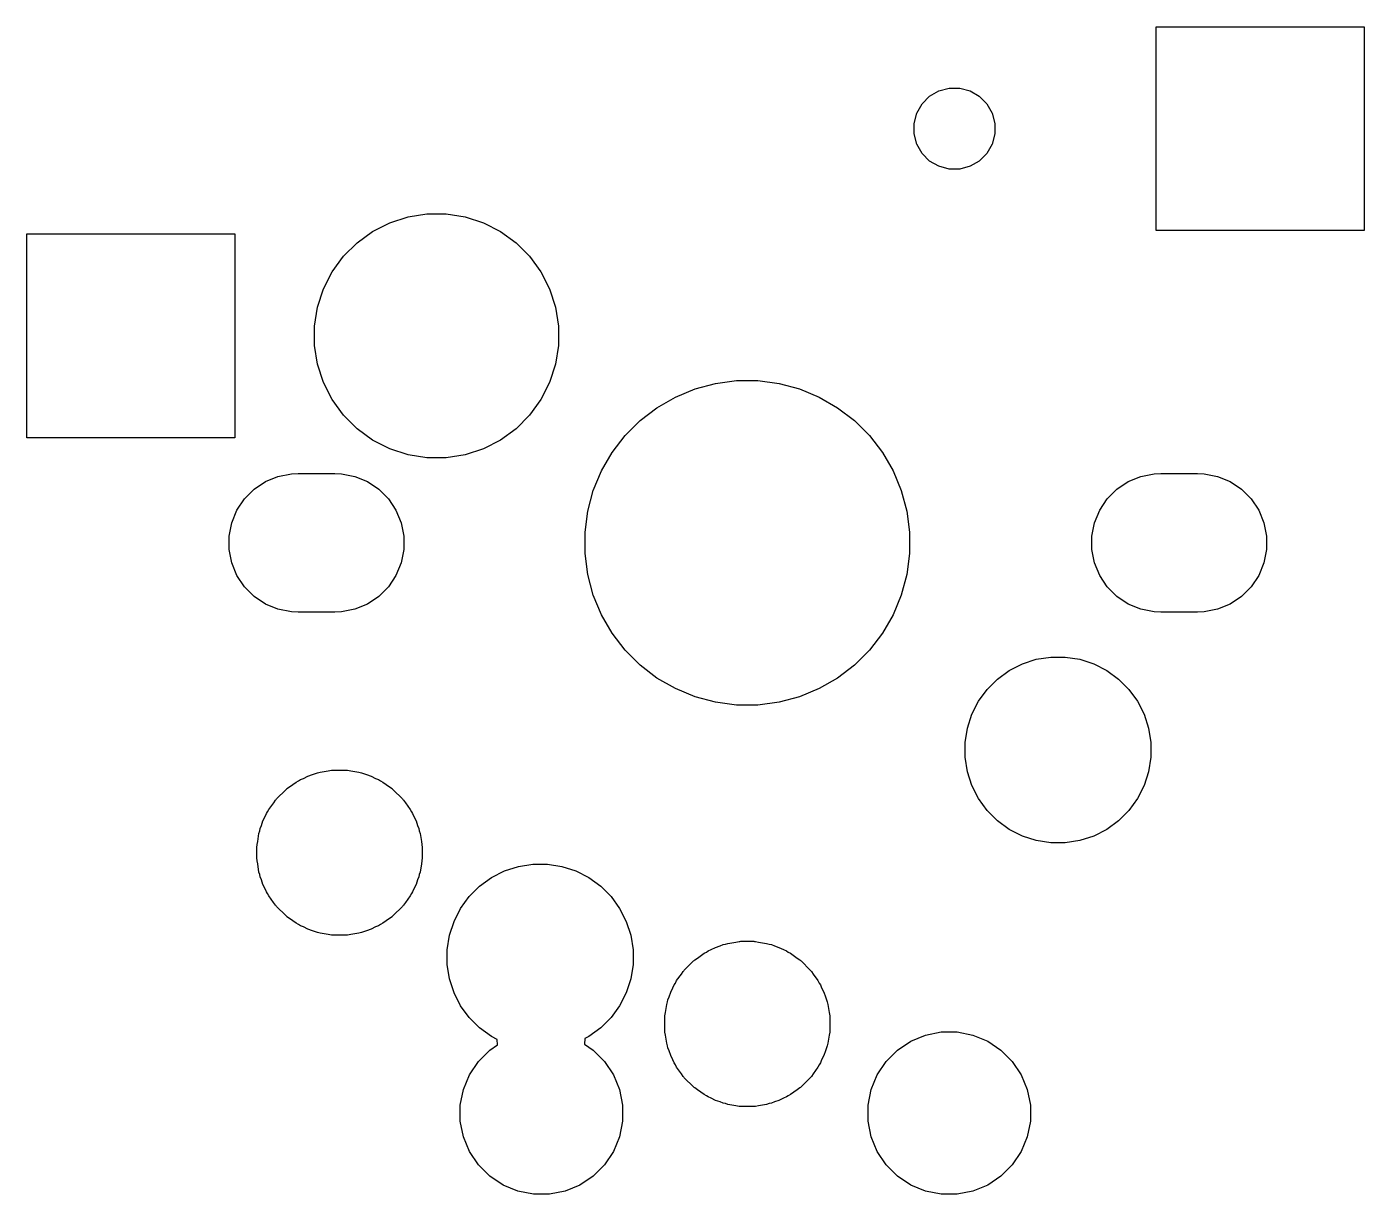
# Model space of a CAD drawing. Header units: millimetres. Extents: x 71 to 173, y -157 to -95.
# Drawn here: x 90.24 to 106.64, y -139.31 to -124.99 of the extents above; entities that cross this region are included whole.
import ezdxf

# ---------------------------------------------------------------- set-up
doc = ezdxf.new("R2010")
doc.units = ezdxf.units.MM
doc.layers.add('B.Mask', color=4, linetype='CONTINUOUS', true_color=0x02ffee)

msp = doc.modelspace()

# ---------------------------------------------------------------- linework, layer by layer
at = {"layer": 'B.Mask', "linetype": 'CONTINUOUS'}
for p, q in [((104.0946, -127.4867), (104.0946, -124.9867)), ((104.0946, -124.9867), (106.6446, -124.9867)), ((106.6446, -124.9867), (106.6446, -127.4867)), ((101.315219, -125.840023), (101.428258, -125.77476)), ((101.428258, -125.77476), (101.554337, -125.740978)), ((101.554337, -125.740978), (101.684863, -125.740978)), ((101.684863, -125.740978), (101.810942, -125.77476)), ((101.810942, -125.77476), (101.923981, -125.840023)), ((101.15766, -126.045358), (101.222923, -125.932319)), ((101.222923, -125.932319), (101.315219, -125.840023)), ((101.923981, -125.840023), (102.016277, -125.932319)), ((102.016277, -125.932319), (102.08154, -126.045358)), ((101.123878, -126.171437), (101.15766, -126.045358)), ((102.08154, -126.045358), (102.115322, -126.171437)), ((101.123878, -126.301963), (101.123878, -126.171437)), ((102.115322, -126.171437), (102.115322, -126.301963)), ((101.15766, -126.428042), (101.123878, -126.301963)), ((101.222923, -126.541081), (101.15766, -126.428042)), ((102.08154, -126.428042), (102.016277, -126.541081)), ((102.115322, -126.301963), (102.08154, -126.428042)), ((101.315219, -126.633377), (101.222923, -126.541081)), ((102.016277, -126.541081), (101.923981, -126.633377)), ((101.428258, -126.69864), (101.315219, -126.633377)), ((101.554337, -126.732422), (101.428258, -126.69864)), ((101.684863, -126.732422), (101.554337, -126.732422)), ((101.810942, -126.69864), (101.684863, -126.732422)), ((101.923981, -126.633377), (101.810942, -126.69864)), ((94.485852, -127.49774), (94.695575, -127.390881)), ((94.695575, -127.390881), (94.919432, -127.318145)), ((94.919432, -127.318145), (95.151911, -127.281324)), ((95.151911, -127.281324), (95.387289, -127.281324)), ((95.387289, -127.281324), (95.619768, -127.318145)), ((95.619768, -127.318145), (95.843625, -127.390881)), ((95.843625, -127.390881), (96.053348, -127.49774)), ((90.2446, -130.0267), (90.2446, -127.5267)), ((90.2446, -127.5267), (92.7946, -127.5267)), ((92.7946, -127.5267), (92.7946, -130.0267)), ((94.295428, -127.636091), (94.485852, -127.49774)), ((96.053348, -127.49774), (96.243772, -127.636091)), ((106.6446, -127.4867), (104.0946, -127.4867)), ((94.128991, -127.802528), (94.295428, -127.636091)), ((96.243772, -127.636091), (96.410209, -127.802528)), ((93.99064, -127.992952), (94.128991, -127.802528)), ((96.410209, -127.802528), (96.54856, -127.992952)), ((93.883781, -128.202675), (93.99064, -127.992952)), ((96.54856, -127.992952), (96.655419, -128.202675)), ((93.811045, -128.426532), (93.883781, -128.202675)), ((96.655419, -128.202675), (96.728155, -128.426532)), ((93.774224, -128.659011), (93.811045, -128.426532)), ((96.728155, -128.426532), (96.764976, -128.659011)), ((93.774224, -128.894389), (93.774224, -128.659011)), ((96.764976, -128.659011), (96.764976, -128.894389)), ((93.811045, -129.126868), (93.774224, -128.894389)), ((96.764976, -128.894389), (96.728155, -129.126868)), ((93.883781, -129.350725), (93.811045, -129.126868)), ((96.728155, -129.126868), (96.655419, -129.350725)), ((93.99064, -129.560448), (93.883781, -129.350725)), ((96.655419, -129.350725), (96.54856, -129.560448)), ((98.438682, -129.428616), (98.690609, -129.361112)), ((98.690609, -129.361112), (98.949193, -129.327069)), ((98.949193, -129.327069), (99.210007, -129.327069)), ((99.210007, -129.327069), (99.468591, -129.361112)), ((99.468591, -129.361112), (99.720518, -129.428616)), ((97.971849, -129.658833), (98.197721, -129.528425)), ((98.197721, -129.528425), (98.438682, -129.428616)), ((99.720518, -129.428616), (99.961479, -129.528425)), ((99.961479, -129.528425), (100.187351, -129.658833)), ((94.128991, -129.750872), (93.99064, -129.560448)), ((96.54856, -129.560448), (96.410209, -129.750872)), ((97.76493, -129.817607), (97.971849, -129.658833)), ((100.187351, -129.658833), (100.39427, -129.817607)), ((94.295428, -129.917309), (94.128991, -129.750872)), ((96.410209, -129.750872), (96.243772, -129.917309)), ((97.580507, -130.00203), (97.76493, -129.817607)), ((100.39427, -129.817607), (100.578693, -130.00203)), ((92.7946, -130.0267), (90.2446, -130.0267)), ((94.485852, -130.05566), (94.295428, -129.917309)), ((96.243772, -129.917309), (96.053348, -130.05566)), ((97.421733, -130.208949), (97.580507, -130.00203)), ((100.578693, -130.00203), (100.737467, -130.208949)), ((94.695575, -130.162519), (94.485852, -130.05566)), ((94.919432, -130.235255), (94.695575, -130.162519)), ((95.843625, -130.162519), (95.619768, -130.235255)), ((96.053348, -130.05566), (95.843625, -130.162519)), ((97.291325, -130.434821), (97.421733, -130.208949)), ((100.737467, -130.208949), (100.867875, -130.434821)), ((95.151911, -130.272076), (94.919432, -130.235255)), ((95.387289, -130.272076), (95.151911, -130.272076)), ((95.619768, -130.235255), (95.387289, -130.272076)), ((93.171189, -130.566273), (93.325297, -130.502439)), ((93.325297, -130.502439), (93.488897, -130.469897)), ((93.488897, -130.469897), (93.5723, -130.4658)), ((93.5723, -130.4658), (94.0205, -130.4658)), ((94.0205, -130.4658), (94.103903, -130.469897)), ((94.103903, -130.469897), (94.267503, -130.502439)), ((94.267503, -130.502439), (94.421611, -130.566273)), ((97.191516, -130.675782), (97.291325, -130.434821)), ((100.867875, -130.434821), (100.967684, -130.675782)), ((103.750289, -130.566273), (103.904397, -130.502439)), ((103.904397, -130.502439), (104.067997, -130.469897)), ((104.067997, -130.469897), (104.1514, -130.4658)), ((104.1514, -130.4658), (104.5996, -130.4658)), ((104.5996, -130.4658), (104.683003, -130.469897)), ((104.683003, -130.469897), (104.846603, -130.502439)), ((104.846603, -130.502439), (105.000711, -130.566273)), ((92.914545, -130.776895), (93.032495, -130.658945)), ((93.032495, -130.658945), (93.171189, -130.566273)), ((94.421611, -130.566273), (94.560305, -130.658945)), ((94.560305, -130.658945), (94.678255, -130.776895)), ((97.124012, -130.927709), (97.191516, -130.675782)), ((100.967684, -130.675782), (101.035188, -130.927709)), ((103.493645, -130.776895), (103.611595, -130.658945)), ((103.611595, -130.658945), (103.750289, -130.566273)), ((105.000711, -130.566273), (105.139405, -130.658945)), ((105.139405, -130.658945), (105.257355, -130.776895)), ((92.821873, -130.915589), (92.914545, -130.776895)), ((94.678255, -130.776895), (94.770927, -130.915589)), ((103.400973, -130.915589), (103.493645, -130.776895)), ((105.257355, -130.776895), (105.350027, -130.915589)), ((92.758039, -131.069697), (92.821873, -130.915589)), ((94.770927, -130.915589), (94.834761, -131.069697)), ((97.089969, -131.186293), (97.124012, -130.927709)), ((101.035188, -130.927709), (101.069231, -131.186293)), ((103.337139, -131.069697), (103.400973, -130.915589)), ((105.350027, -130.915589), (105.413861, -131.069697)), ((92.725497, -131.233297), (92.758039, -131.069697)), ((94.834761, -131.069697), (94.867303, -131.233297)), ((97.089969, -131.447107), (97.089969, -131.186293)), ((101.069231, -131.186293), (101.069231, -131.447107)), ((103.304597, -131.233297), (103.337139, -131.069697)), ((105.413861, -131.069697), (105.446403, -131.233297)), ((92.725497, -131.400103), (92.725497, -131.233297)), ((94.867303, -131.233297), (94.867303, -131.400103)), ((103.304597, -131.400103), (103.304597, -131.233297)), ((105.446403, -131.233297), (105.446403, -131.400103)), ((92.758039, -131.563703), (92.725497, -131.400103)), ((94.867303, -131.400103), (94.834761, -131.563703)), ((97.124012, -131.705691), (97.089969, -131.447107)), ((101.069231, -131.447107), (101.035188, -131.705691)), ((103.337139, -131.563703), (103.304597, -131.400103)), ((105.446403, -131.400103), (105.413861, -131.563703)), ((92.821873, -131.717811), (92.758039, -131.563703)), ((94.834761, -131.563703), (94.770927, -131.717811)), ((103.400973, -131.717811), (103.337139, -131.563703)), ((105.413861, -131.563703), (105.350027, -131.717811)), ((92.914545, -131.856505), (92.821873, -131.717811)), ((94.770927, -131.717811), (94.678255, -131.856505)), ((97.191516, -131.957618), (97.124012, -131.705691)), ((101.035188, -131.705691), (100.967684, -131.957618)), ((103.493645, -131.856505), (103.400973, -131.717811)), ((105.350027, -131.717811), (105.257355, -131.856505)), ((93.032495, -131.974455), (92.914545, -131.856505)), ((93.171189, -132.067127), (93.032495, -131.974455)), ((94.560305, -131.974455), (94.421611, -132.067127)), ((94.678255, -131.856505), (94.560305, -131.974455)), ((97.291325, -132.198579), (97.191516, -131.957618)), ((100.967684, -131.957618), (100.867875, -132.198579)), ((103.611595, -131.974455), (103.493645, -131.856505)), ((103.750289, -132.067127), (103.611595, -131.974455)), ((105.139405, -131.974455), (105.000711, -132.067127)), ((105.257355, -131.856505), (105.139405, -131.974455)), ((93.325297, -132.130961), (93.171189, -132.067127)), ((93.488897, -132.163503), (93.325297, -132.130961)), ((93.5723, -132.1676), (93.488897, -132.163503)), ((93.573778, -132.1676), (93.5723, -132.1676)), ((94.019022, -132.1676), (93.573778, -132.1676)), ((94.0205, -132.1676), (94.019022, -132.1676)), ((94.103903, -132.163503), (94.0205, -132.1676)), ((94.267503, -132.130961), (94.103903, -132.163503)), ((94.421611, -132.067127), (94.267503, -132.130961)), ((103.904397, -132.130961), (103.750289, -132.067127)), ((104.067997, -132.163503), (103.904397, -132.130961)), ((104.1514, -132.1676), (104.067997, -132.163503)), ((104.152878, -132.1676), (104.1514, -132.1676)), ((104.598122, -132.1676), (104.152878, -132.1676)), ((104.5996, -132.1676), (104.598122, -132.1676)), ((104.683003, -132.163503), (104.5996, -132.1676)), ((104.846603, -132.130961), (104.683003, -132.163503)), ((105.000711, -132.067127), (104.846603, -132.130961)), ((97.421733, -132.424451), (97.291325, -132.198579)), ((100.867875, -132.198579), (100.737467, -132.424451)), ((97.580507, -132.63137), (97.421733, -132.424451)), ((100.737467, -132.424451), (100.578693, -132.63137)), ((97.76493, -132.815793), (97.580507, -132.63137)), ((100.578693, -132.63137), (100.39427, -132.815793)), ((97.971849, -132.974567), (97.76493, -132.815793)), ((100.39427, -132.815793), (100.187351, -132.974567)), ((102.292384, -132.882132), (102.452193, -132.800706)), ((102.452193, -132.800706), (102.622772, -132.745281)), ((102.622772, -132.745281), (102.799921, -132.717223)), ((102.799921, -132.717223), (102.979279, -132.717223)), ((102.979279, -132.717223), (103.156428, -132.745281)), ((103.156428, -132.745281), (103.327007, -132.800706)), ((103.327007, -132.800706), (103.486816, -132.882132)), ((98.197721, -133.104975), (97.971849, -132.974567)), ((100.187351, -132.974567), (99.961479, -133.104975)), ((102.020456, -133.114381), (102.147281, -132.987556)), ((102.147281, -132.987556), (102.292384, -132.882132)), ((103.486816, -132.882132), (103.631919, -132.987556)), ((103.631919, -132.987556), (103.758744, -133.114381)), ((98.438682, -133.204784), (98.197721, -133.104975)), ((99.961479, -133.104975), (99.720518, -133.204784)), ((101.915032, -133.259484), (102.020456, -133.114381)), ((103.758744, -133.114381), (103.864168, -133.259484)), ((98.690609, -133.272288), (98.438682, -133.204784)), ((98.949193, -133.306331), (98.690609, -133.272288)), ((99.210007, -133.306331), (98.949193, -133.306331)), ((99.468591, -133.272288), (99.210007, -133.306331)), ((99.720518, -133.204784), (99.468591, -133.272288)), ((101.833606, -133.419293), (101.915032, -133.259484)), ((103.864168, -133.259484), (103.945594, -133.419293)), ((101.778181, -133.589872), (101.833606, -133.419293)), ((103.945594, -133.419293), (104.001019, -133.589872)), ((101.750123, -133.767021), (101.778181, -133.589872)), ((104.001019, -133.589872), (104.029077, -133.767021)), ((101.750123, -133.946379), (101.750123, -133.767021)), ((104.029077, -133.767021), (104.029077, -133.946379)), ((101.778181, -134.123528), (101.750123, -133.946379)), ((104.029077, -133.946379), (104.001019, -134.123528)), ((93.747929, -134.159667), (93.784671, -134.144449)), ((93.784671, -134.144449), (93.810706, -134.13927)), ((93.810706, -134.13927), (93.842462, -134.128952)), ((93.842462, -134.128952), (93.94118, -134.113316)), ((93.94118, -134.113316), (93.980015, -134.105592)), ((93.980015, -134.105592), (93.989954, -134.105592)), ((93.989954, -134.105592), (93.999898, -134.104017)), ((93.999898, -134.104017), (94.159302, -134.104017)), ((94.159302, -134.104017), (94.169246, -134.105592)), ((94.169246, -134.105592), (94.179185, -134.105592)), ((94.179185, -134.105592), (94.21802, -134.113317)), ((94.21802, -134.113317), (94.316737, -134.128952)), ((94.316737, -134.128952), (94.348491, -134.139269)), ((94.348491, -134.139269), (94.374529, -134.144449)), ((94.374529, -134.144449), (94.411274, -134.159669)), ((101.833606, -134.294107), (101.778181, -134.123528)), ((104.001019, -134.123528), (103.945594, -134.294107)), ((93.435056, -134.331321), (93.467986, -134.309317)), ((93.467986, -134.309317), (93.548836, -134.250577)), ((93.548836, -134.250577), (93.578581, -134.235421)), ((93.578581, -134.235421), (93.600661, -134.220668)), ((93.600661, -134.220668), (93.637414, -134.205444)), ((93.637414, -134.205444), (93.690869, -134.178208)), ((93.690869, -134.178208), (93.747929, -134.159667)), ((94.411274, -134.159669), (94.46833, -134.178208)), ((94.46833, -134.178208), (94.52178, -134.205442)), ((94.52178, -134.205442), (94.558539, -134.220668)), ((94.558539, -134.220668), (94.580622, -134.235423)), ((94.580622, -134.235423), (94.610363, -134.250577)), ((94.610363, -134.250577), (94.6912, -134.309309)), ((94.6912, -134.309309), (94.724144, -134.331321)), ((101.915032, -134.453916), (101.833606, -134.294107)), ((103.945594, -134.294107), (103.864168, -134.453916)), ((93.272217, -134.505086), (93.294221, -134.472156)), ((93.294221, -134.472156), (93.30125, -134.465126)), ((93.30125, -134.465126), (93.307167, -134.456983)), ((93.307167, -134.456983), (93.419883, -134.344267)), ((93.419883, -134.344267), (93.428026, -134.33835)), ((93.428026, -134.33835), (93.435056, -134.331321)), ((94.724144, -134.331321), (94.731175, -134.338352)), ((94.731175, -134.338352), (94.739316, -134.344267)), ((94.739316, -134.344267), (94.852032, -134.456983)), ((94.852032, -134.456983), (94.857946, -134.465123)), ((94.857946, -134.465123), (94.864979, -134.472156)), ((94.864979, -134.472156), (94.886993, -134.505103)), ((102.020456, -134.599019), (101.915032, -134.453916)), ((103.864168, -134.453916), (103.758744, -134.599019)), ((93.168344, -134.674514), (93.183568, -134.637761)), ((93.183568, -134.637761), (93.198321, -134.615681)), ((93.198321, -134.615681), (93.213477, -134.585936)), ((93.213477, -134.585936), (93.272217, -134.505086)), ((94.886993, -134.505103), (94.945722, -134.585936)), ((94.945722, -134.585936), (94.960874, -134.615674)), ((94.960874, -134.615674), (94.975632, -134.637761)), ((94.975632, -134.637761), (94.990859, -134.674524)), ((102.147281, -134.725844), (102.020456, -134.599019)), ((103.758744, -134.599019), (103.631919, -134.725844)), ((93.107349, -134.821771), (93.122567, -134.785029)), ((93.122567, -134.785029), (93.141108, -134.727969)), ((93.141108, -134.727969), (93.168344, -134.674514)), ((94.990859, -134.674524), (95.018091, -134.727969)), ((95.018091, -134.727969), (95.036627, -134.785018)), ((95.036627, -134.785018), (95.051851, -134.821771)), ((102.292384, -134.831268), (102.147281, -134.725844)), ((103.631919, -134.725844), (103.486816, -134.831268)), ((93.076216, -134.97828), (93.091852, -134.879562)), ((93.091852, -134.879562), (93.10217, -134.847806)), ((93.10217, -134.847806), (93.107349, -134.821771)), ((95.051851, -134.821771), (95.057031, -134.847814)), ((95.057031, -134.847814), (95.067347, -134.879562)), ((95.067347, -134.879562), (95.082981, -134.978271)), ((102.452193, -134.912694), (102.292384, -134.831268)), ((102.622772, -134.968119), (102.452193, -134.912694)), ((102.799921, -134.996177), (102.622772, -134.968119)), ((103.156428, -134.968119), (102.979279, -134.996177)), ((103.327007, -134.912694), (103.156428, -134.968119)), ((103.486816, -134.831268), (103.327007, -134.912694)), ((93.066917, -135.036998), (93.068492, -135.027053)), ((93.066917, -135.196401), (93.066917, -135.036998)), ((93.068492, -135.017115), (93.076216, -134.97828)), ((93.068492, -135.027053), (93.068492, -135.017115)), ((95.082981, -134.978271), (95.090708, -135.017115)), ((95.090708, -135.017115), (95.090708, -135.027054)), ((95.090708, -135.027054), (95.092283, -135.036998)), ((95.092283, -135.036998), (95.092283, -135.196401)), ((102.979279, -134.996177), (102.799921, -134.996177)), ((93.068492, -135.206345), (93.066917, -135.196401)), ((93.068492, -135.216285), (93.068492, -135.206345)), ((93.076217, -135.255123), (93.068492, -135.216285)), ((93.091852, -135.353837), (93.076217, -135.255123)), ((95.08298, -135.255132), (95.067347, -135.353837)), ((95.090708, -135.216285), (95.08298, -135.255132)), ((95.092283, -135.196401), (95.090708, -135.206344)), ((95.090708, -135.206344), (95.090708, -135.216285)), ((96.102193, -135.340706), (96.272772, -135.285281)), ((96.272772, -135.285281), (96.449921, -135.257223)), ((96.449921, -135.257223), (96.629279, -135.257223)), ((96.629279, -135.257223), (96.806428, -135.285281)), ((96.806428, -135.285281), (96.977007, -135.340706)), ((93.102169, -135.385591), (93.091852, -135.353837)), ((93.107349, -135.411629), (93.102169, -135.385591)), ((93.122569, -135.448374), (93.107349, -135.411629)), ((93.141108, -135.50543), (93.122569, -135.448374)), ((95.036626, -135.448385), (95.018091, -135.50543)), ((95.051851, -135.411629), (95.036626, -135.448385)), ((95.057031, -135.385583), (95.051851, -135.411629)), ((95.067347, -135.353837), (95.057031, -135.385583)), ((95.797281, -135.527556), (95.942384, -135.422132)), ((95.942384, -135.422132), (96.102193, -135.340706)), ((96.977007, -135.340706), (97.136816, -135.422132)), ((97.136816, -135.422132), (97.281919, -135.527556)), ((93.168342, -135.55888), (93.141108, -135.50543)), ((93.183568, -135.595639), (93.168342, -135.55888)), ((93.198323, -135.617722), (93.183568, -135.595639)), ((93.213477, -135.647463), (93.198323, -135.617722)), ((94.960872, -135.617728), (94.945722, -135.647463)), ((94.975632, -135.595639), (94.960872, -135.617728)), ((94.990862, -135.558869), (94.975632, -135.595639)), ((95.018091, -135.50543), (94.990862, -135.558869)), ((95.670456, -135.654381), (95.797281, -135.527556)), ((97.281919, -135.527556), (97.408744, -135.654381)), ((93.272209, -135.7283), (93.213477, -135.647463)), ((93.294221, -135.761244), (93.272209, -135.7283)), ((93.301252, -135.768275), (93.294221, -135.761244)), ((93.307167, -135.776416), (93.301252, -135.768275)), ((93.419883, -135.889132), (93.307167, -135.776416)), ((94.852032, -135.776416), (94.739316, -135.889132)), ((94.857943, -135.768279), (94.852032, -135.776416)), ((94.864979, -135.761244), (94.857943, -135.768279)), ((94.887002, -135.728283), (94.864979, -135.761244)), ((94.945722, -135.647463), (94.887002, -135.728283)), ((95.565032, -135.799484), (95.670456, -135.654381)), ((97.408744, -135.654381), (97.514168, -135.799484)), ((93.428023, -135.895046), (93.419883, -135.889132)), ((93.435056, -135.902079), (93.428023, -135.895046)), ((93.468003, -135.924093), (93.435056, -135.902079)), ((93.548836, -135.982822), (93.468003, -135.924093)), ((94.691183, -135.924102), (94.610363, -135.982822)), ((94.724144, -135.902079), (94.691183, -135.924102)), ((94.731179, -135.895043), (94.724144, -135.902079)), ((94.739316, -135.889132), (94.731179, -135.895043)), ((95.483606, -135.959293), (95.565032, -135.799484)), ((97.514168, -135.799484), (97.595594, -135.959293)), ((93.578574, -135.997974), (93.548836, -135.982822)), ((93.600661, -136.012732), (93.578574, -135.997974)), ((93.637424, -136.027959), (93.600661, -136.012732)), ((93.690869, -136.055191), (93.637424, -136.027959)), ((93.747918, -136.073727), (93.690869, -136.055191)), ((93.784671, -136.088951), (93.747918, -136.073727)), ((93.810714, -136.094131), (93.784671, -136.088951)), ((93.842462, -136.104447), (93.810714, -136.094131)), ((93.941171, -136.120081), (93.842462, -136.104447)), ((94.316737, -136.104447), (94.218029, -136.120081)), ((94.348483, -136.094131), (94.316737, -136.104447)), ((94.374529, -136.088951), (94.348483, -136.094131)), ((94.411285, -136.073726), (94.374529, -136.088951)), ((94.46833, -136.055191), (94.411285, -136.073726)), ((94.521769, -136.027962), (94.46833, -136.055191)), ((94.558539, -136.012732), (94.521769, -136.027962)), ((94.580628, -135.997972), (94.558539, -136.012732)), ((94.610363, -135.982822), (94.580628, -135.997972)), ((95.428181, -136.129872), (95.483606, -135.959293)), ((97.595594, -135.959293), (97.651019, -136.129872)), ((93.980015, -136.127808), (93.941171, -136.120081)), ((93.989954, -136.127808), (93.980015, -136.127808)), ((93.999898, -136.129383), (93.989954, -136.127808)), ((94.159302, -136.129383), (93.999898, -136.129383)), ((94.169246, -136.127808), (94.159302, -136.129383)), ((94.179185, -136.127808), (94.169246, -136.127808)), ((94.218029, -136.120081), (94.179185, -136.127808)), ((95.400123, -136.307021), (95.428181, -136.129872)), ((97.651019, -136.129872), (97.679077, -136.307021)), ((98.637414, -136.305444), (98.690869, -136.278208)), ((98.690869, -136.278208), (98.747929, -136.259667)), ((98.747929, -136.259667), (98.784671, -136.244449)), ((98.784671, -136.244449), (98.810706, -136.23927)), ((98.810706, -136.23927), (98.842462, -136.228952)), ((98.842462, -136.228952), (98.94118, -136.213316)), ((98.94118, -136.213316), (98.980015, -136.205592)), ((98.980015, -136.205592), (98.989954, -136.205592)), ((98.989954, -136.205592), (98.999898, -136.204017)), ((98.999898, -136.204017), (99.159302, -136.204017)), ((99.159302, -136.204017), (99.169246, -136.205592)), ((99.169246, -136.205592), (99.179185, -136.205592)), ((99.179185, -136.205592), (99.21802, -136.213317)), ((99.21802, -136.213317), (99.316737, -136.228952)), ((99.316737, -136.228952), (99.348491, -136.239269)), ((99.348491, -136.239269), (99.374529, -136.244449)), ((99.374529, -136.244449), (99.411274, -136.259669)), ((99.411274, -136.259669), (99.46833, -136.278208)), ((99.46833, -136.278208), (99.52178, -136.305442)), ((95.400123, -136.486379), (95.400123, -136.307021)), ((97.679077, -136.307021), (97.679077, -136.486379)), ((98.307167, -136.556983), (98.419883, -136.444267)), ((98.419883, -136.444267), (98.428026, -136.43835)), ((98.428026, -136.43835), (98.435056, -136.431321)), ((98.435056, -136.431321), (98.467986, -136.409317)), ((98.467986, -136.409317), (98.548836, -136.350577)), ((98.548836, -136.350577), (98.578581, -136.335421)), ((98.578581, -136.335421), (98.600661, -136.320668)), ((98.600661, -136.320668), (98.637414, -136.305444)), ((99.52178, -136.305442), (99.558539, -136.320668)), ((99.558539, -136.320668), (99.580622, -136.335423)), ((99.580622, -136.335423), (99.610363, -136.350577)), ((99.610363, -136.350577), (99.6912, -136.409309)), ((99.6912, -136.409309), (99.724144, -136.431321)), ((99.724144, -136.431321), (99.731175, -136.438352)), ((99.731175, -136.438352), (99.739316, -136.444267)), ((99.739316, -136.444267), (99.852032, -136.556983)), ((95.428181, -136.663528), (95.400123, -136.486379)), ((97.679077, -136.486379), (97.651019, -136.663528)), ((98.213477, -136.685936), (98.272217, -136.605086)), ((98.272217, -136.605086), (98.294221, -136.572156)), ((98.294221, -136.572156), (98.30125, -136.565126)), ((98.30125, -136.565126), (98.307167, -136.556983)), ((99.852032, -136.556983), (99.857946, -136.565123)), ((99.857946, -136.565123), (99.864979, -136.572156)), ((99.864979, -136.572156), (99.886993, -136.605103)), ((99.886993, -136.605103), (99.945722, -136.685936)), ((95.483606, -136.834107), (95.428181, -136.663528)), ((97.651019, -136.663528), (97.595594, -136.834107)), ((98.141108, -136.827969), (98.168344, -136.774514)), ((98.168344, -136.774514), (98.183568, -136.737761)), ((98.183568, -136.737761), (98.198321, -136.715681)), ((98.198321, -136.715681), (98.213477, -136.685936)), ((99.945722, -136.685936), (99.960874, -136.715674)), ((99.960874, -136.715674), (99.975632, -136.737761)), ((99.975632, -136.737761), (99.990859, -136.774524)), ((99.990859, -136.774524), (100.018091, -136.827969)), ((95.565032, -136.993916), (95.483606, -136.834107)), ((97.595594, -136.834107), (97.514168, -136.993916)), ((98.10217, -136.947806), (98.107349, -136.921771)), ((98.107349, -136.921771), (98.122567, -136.885029)), ((98.122567, -136.885029), (98.141108, -136.827969)), ((100.018091, -136.827969), (100.036627, -136.885018)), ((100.036627, -136.885018), (100.051851, -136.921771)), ((100.051851, -136.921771), (100.057031, -136.947814)), ((95.670456, -137.139019), (95.565032, -136.993916)), ((97.514168, -136.993916), (97.408744, -137.139019)), ((98.068492, -137.117115), (98.076216, -137.07828)), ((98.076216, -137.07828), (98.091852, -136.979562)), ((98.091852, -136.979562), (98.10217, -136.947806)), ((100.057031, -136.947814), (100.067347, -136.979562)), ((100.067347, -136.979562), (100.082981, -137.078271)), ((100.082981, -137.078271), (100.090708, -137.117115)), ((95.797281, -137.265844), (95.670456, -137.139019)), ((95.942384, -137.371268), (95.797281, -137.265844)), ((97.281919, -137.265844), (97.136816, -137.371268)), ((97.408744, -137.139019), (97.281919, -137.265844)), ((98.066917, -137.136998), (98.068492, -137.127053)), ((98.066917, -137.296401), (98.066917, -137.136998)), ((98.068492, -137.127053), (98.068492, -137.117115)), ((100.090708, -137.117115), (100.090708, -137.127054)), ((100.090708, -137.127054), (100.092283, -137.136998)), ((100.092283, -137.136998), (100.092283, -137.296401)), ((96.012122, -137.406801), (95.942384, -137.371268)), ((96.016138, -137.474892), (96.012122, -137.406801)), ((97.085798, -137.397262), (97.081782, -137.465351)), ((97.136816, -137.371268), (97.085798, -137.397262)), ((98.068492, -137.306345), (98.066917, -137.296401)), ((98.068492, -137.316285), (98.068492, -137.306345)), ((98.076217, -137.355123), (98.068492, -137.316285)), ((98.091852, -137.453837), (98.076217, -137.355123)), ((100.08298, -137.355132), (100.067347, -137.453837)), ((100.090708, -137.316285), (100.08298, -137.355132)), ((100.092283, -137.296401), (100.090708, -137.306344)), ((100.090708, -137.306344), (100.090708, -137.316285)), ((100.921707, -137.53799), (101.084703, -137.429079)), ((101.084703, -137.429079), (101.265815, -137.35406)), ((101.265815, -137.35406), (101.458083, -137.315815)), ((101.458083, -137.315815), (101.654117, -137.315815)), ((101.654117, -137.315815), (101.846385, -137.35406)), ((101.846385, -137.35406), (102.027497, -137.429079)), ((102.027497, -137.429079), (102.190493, -137.53799)), ((95.78309, -137.676607), (95.921707, -137.53799)), ((95.921707, -137.53799), (96.016138, -137.474892)), ((97.081782, -137.465351), (97.190493, -137.53799)), ((97.190493, -137.53799), (97.32911, -137.676607)), ((98.102169, -137.485591), (98.091852, -137.453837)), ((98.107349, -137.511629), (98.102169, -137.485591)), ((98.122569, -137.548374), (98.107349, -137.511629)), ((98.141108, -137.60543), (98.122569, -137.548374)), ((100.036626, -137.548385), (100.018091, -137.60543)), ((100.051851, -137.511629), (100.036626, -137.548385)), ((100.057031, -137.485583), (100.051851, -137.511629)), ((100.067347, -137.453837), (100.057031, -137.485583)), ((100.78309, -137.676607), (100.921707, -137.53799)), ((102.190493, -137.53799), (102.32911, -137.676607)), ((95.674179, -137.839603), (95.78309, -137.676607)), ((97.32911, -137.676607), (97.438021, -137.839603)), ((98.168342, -137.65888), (98.141108, -137.60543)), ((98.183568, -137.695639), (98.168342, -137.65888)), ((98.198323, -137.717722), (98.183568, -137.695639)), ((98.213477, -137.747463), (98.198323, -137.717722)), ((98.272209, -137.8283), (98.213477, -137.747463)), ((99.945722, -137.747463), (99.887002, -137.828283)), ((99.960872, -137.717728), (99.945722, -137.747463)), ((99.975632, -137.695639), (99.960872, -137.717728)), ((99.990862, -137.658869), (99.975632, -137.695639)), ((100.018091, -137.60543), (99.990862, -137.658869)), ((100.674179, -137.839603), (100.78309, -137.676607)), ((102.32911, -137.676607), (102.438021, -137.839603)), ((95.59916, -138.020715), (95.674179, -137.839603)), ((97.438021, -137.839603), (97.51304, -138.020715)), ((98.294221, -137.861244), (98.272209, -137.8283)), ((98.301252, -137.868275), (98.294221, -137.861244)), ((98.307167, -137.876416), (98.301252, -137.868275)), ((98.419883, -137.989132), (98.307167, -137.876416)), ((99.852032, -137.876416), (99.739316, -137.989132)), ((99.857943, -137.868279), (99.852032, -137.876416)), ((99.864979, -137.861244), (99.857943, -137.868279)), ((99.887002, -137.828283), (99.864979, -137.861244)), ((100.59916, -138.020715), (100.674179, -137.839603)), ((102.438021, -137.839603), (102.51304, -138.020715)), ((95.560915, -138.212983), (95.59916, -138.020715)), ((97.51304, -138.020715), (97.551285, -138.212983)), ((98.428023, -137.995046), (98.419883, -137.989132)), ((98.435056, -138.002079), (98.428023, -137.995046)), ((98.468003, -138.024093), (98.435056, -138.002079)), ((98.548836, -138.082822), (98.468003, -138.024093)), ((98.578574, -138.097974), (98.548836, -138.082822)), ((99.610363, -138.082822), (99.580628, -138.097972)), ((99.691183, -138.024102), (99.610363, -138.082822)), ((99.724144, -138.002079), (99.691183, -138.024102)), ((99.731179, -137.995043), (99.724144, -138.002079)), ((99.739316, -137.989132), (99.731179, -137.995043)), ((100.560915, -138.212983), (100.59916, -138.020715)), ((102.51304, -138.020715), (102.551285, -138.212983)), ((95.560915, -138.409017), (95.560915, -138.212983)), ((97.551285, -138.212983), (97.551285, -138.409017)), ((98.600661, -138.112732), (98.578574, -138.097974)), ((98.637424, -138.127959), (98.600661, -138.112732)), ((98.690869, -138.155191), (98.637424, -138.127959)), ((98.747918, -138.173727), (98.690869, -138.155191)), ((98.784671, -138.188951), (98.747918, -138.173727)), ((98.810714, -138.194131), (98.784671, -138.188951)), ((98.842462, -138.204447), (98.810714, -138.194131)), ((98.941171, -138.220081), (98.842462, -138.204447)), ((98.980015, -138.227808), (98.941171, -138.220081)), ((98.989954, -138.227808), (98.980015, -138.227808)), ((98.999898, -138.229383), (98.989954, -138.227808)), ((99.159302, -138.229383), (98.999898, -138.229383)), ((99.169246, -138.227808), (99.159302, -138.229383)), ((99.179185, -138.227808), (99.169246, -138.227808)), ((99.218029, -138.220081), (99.179185, -138.227808)), ((99.316737, -138.204447), (99.218029, -138.220081)), ((99.348483, -138.194131), (99.316737, -138.204447)), ((99.374529, -138.188951), (99.348483, -138.194131)), ((99.411285, -138.173726), (99.374529, -138.188951)), ((99.46833, -138.155191), (99.411285, -138.173726)), ((99.521769, -138.127962), (99.46833, -138.155191)), ((99.558539, -138.112732), (99.521769, -138.127962)), ((99.580628, -138.097972), (99.558539, -138.112732)), ((100.560915, -138.409017), (100.560915, -138.212983)), ((102.551285, -138.212983), (102.551285, -138.409017)), ((95.59916, -138.601285), (95.560915, -138.409017)), ((97.551285, -138.409017), (97.51304, -138.601285)), ((100.59916, -138.601285), (100.560915, -138.409017)), ((102.551285, -138.409017), (102.51304, -138.601285)), ((95.674179, -138.782397), (95.59916, -138.601285)), ((97.51304, -138.601285), (97.438021, -138.782397)), ((100.674179, -138.782397), (100.59916, -138.601285)), ((102.51304, -138.601285), (102.438021, -138.782397)), ((95.78309, -138.945393), (95.674179, -138.782397)), ((97.438021, -138.782397), (97.32911, -138.945393)), ((100.78309, -138.945393), (100.674179, -138.782397)), ((102.438021, -138.782397), (102.32911, -138.945393)), ((95.921707, -139.08401), (95.78309, -138.945393)), ((97.32911, -138.945393), (97.190493, -139.08401)), ((100.921707, -139.08401), (100.78309, -138.945393)), ((102.32911, -138.945393), (102.190493, -139.08401)), ((96.084703, -139.192921), (95.921707, -139.08401)), ((96.265815, -139.26794), (96.084703, -139.192921)), ((97.027497, -139.192921), (96.846385, -139.26794)), ((97.190493, -139.08401), (97.027497, -139.192921)), ((101.084703, -139.192921), (100.921707, -139.08401)), ((101.265815, -139.26794), (101.084703, -139.192921)), ((102.027497, -139.192921), (101.846385, -139.26794)), ((102.190493, -139.08401), (102.027497, -139.192921)), ((96.458083, -139.306185), (96.265815, -139.26794)), ((96.654117, -139.306185), (96.458083, -139.306185)), ((96.846385, -139.26794), (96.654117, -139.306185)), ((101.458083, -139.306185), (101.265815, -139.26794)), ((101.654117, -139.306185), (101.458083, -139.306185)), ((101.846385, -139.26794), (101.654117, -139.306185))]:
    msp.add_line(p, q, dxfattribs=at)

doc.saveas('drawing.dxf')
